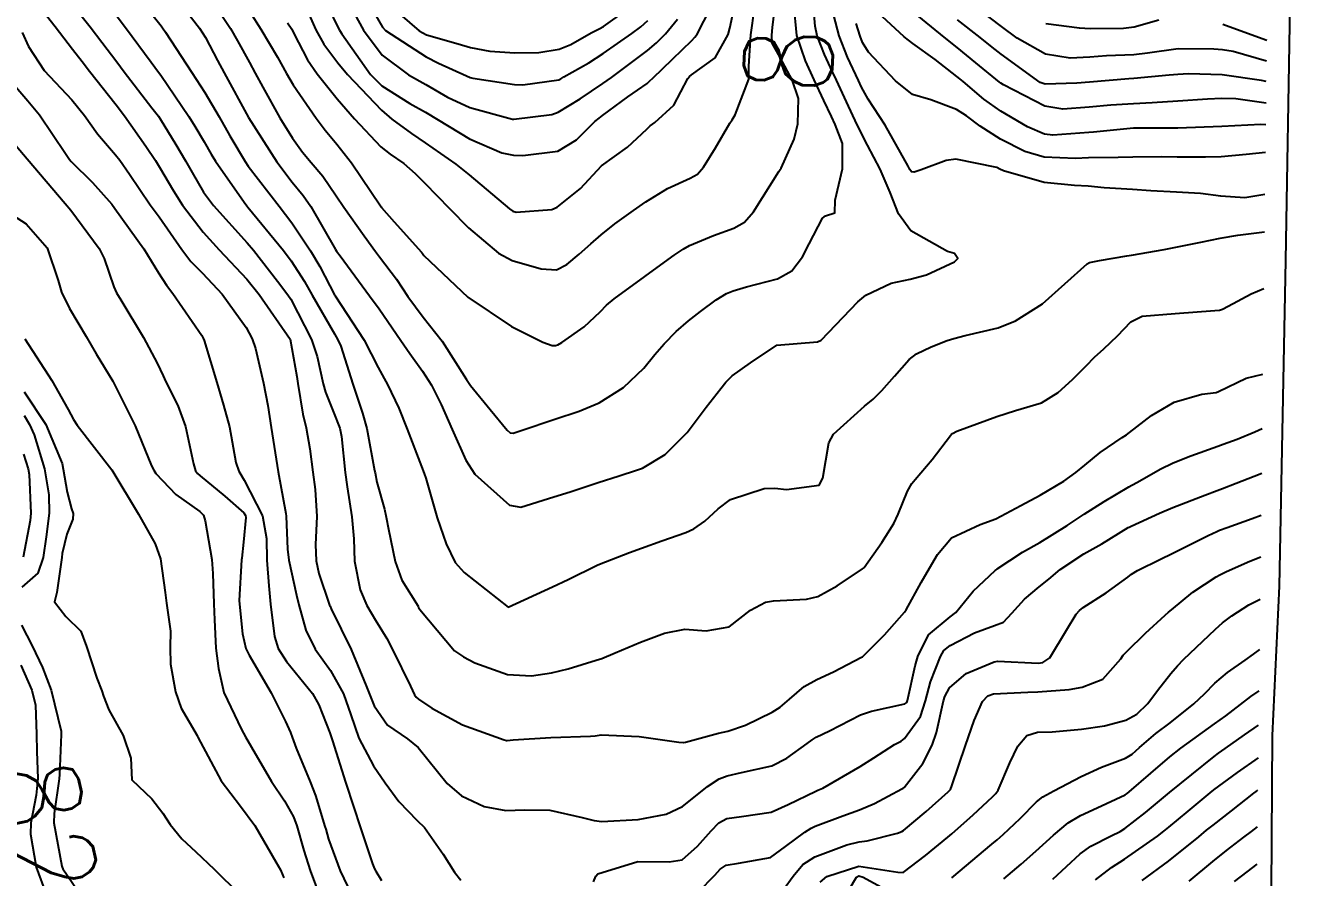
# Model space of a CAD drawing. Header units: metres. Extents: x 307586 to 320046, y 7427249 to 7434250.
# Drawn here: x 319589.6 to 319647.5, y 7427714 to 7427752.5 of the extents above; entities that cross this region are included whole.
import ezdxf
from ezdxf.enums import TextEntityAlignment as Align

# ---------------------------------------------------------------- set-up
doc = ezdxf.new("R2010")
doc.units = ezdxf.units.M
doc.header["$MEASUREMENT"] = 0
for name, color, linetype in [('Area', 45, 'Continuous'), ('Cotas', 45, 'Continuous'), ('Curvas de Nivel 1m', 11, 'Continuous'), ('Curvas de Nivel 5m', 15, 'Continuous')]:
    doc.layers.add(name, color=color, linetype=linetype)
doc.styles.add('Style-STANDARD', font='STANDARD.shx')

msp = doc.modelspace()

# ---------------------------------------------------------------- linework, layer by layer
at = {"layer": 'Area'}
msp.add_polyline3d([(319635.603, 7427832.135, 839.299), (319638.872, 7427824.052, 835.539), (319640.735, 7427819.207, 839.189), (319641.623, 7427817.268, 833.539), (319643.182, 7427814.476, 835.639), (319643.82, 7427812.78, 838.349), (319645.76, 7427807.233, 840.949), (319646.904, 7427804.925, 838.229), (319647.034, 7427801.885, 834.376), (319647.529, 7427798.389, 836.446), (319647.381, 7427794.028, 842.454), (319647.167, 7427789.143, 842.454), (319646.832, 7427784.463, 843.513), (319646.692, 7427782.812, 844.595), (319646.983, 7427777.854, 845.465), (319646.52, 7427771.998, 842.594), (319646.839, 7427764.172, 843.585), (319646.683, 7427761.267, 837.634), (319646.733, 7427753.46, 831.155), (319646.542, 7427741.915, 834.274), (319646.251, 7427727.187, 837.014), (319645.942, 7427720.443, 843.034), (319645.832, 7427704.07, 835.854)], dxfattribs=at)
at = {"layer": 'Curvas de Nivel 1m', "flags": 128}
for points, elevation in [([(319594.159, 7427754.446), (319595.694, 7427752.515), (319595.753, 7427752.429), (319595.891, 7427752.228), (319597.08, 7427750.416), (319597.659, 7427749.504), (319598.309, 7427748.4), (319598.797, 7427747.551), (319599.488, 7427746.381), (319599.621, 7427746.182), (319601.03, 7427744.366), (319601.592, 7427743.613), (319602.446, 7427742.347), (319602.866, 7427741.641), (319603.543, 7427740.33), (319603.553, 7427740.315), (319604.872, 7427738.317), (319605.511, 7427737.074), (319605.77, 7427736.571), (319605.928, 7427736.304), (319606.436, 7427735.239), (319606.818, 7427734.29), (319607.458, 7427732.599), (319607.584, 7427732.279), (319607.659, 7427732.07), (319608.168, 7427730.273), (319608.584, 7427729.099), (319608.993, 7427728.264), (319609.398, 7427727.812), (319611.383, 7427726.24), (319613.392, 7427727.156), (319614.104, 7427727.495), (319615.402, 7427728.142), (319615.511, 7427728.188), (319616.871, 7427728.709), (319617.414, 7427728.913), (319618.328, 7427729.242), (319619.425, 7427729.614), (319619.787, 7427729.779), (319620.272, 7427730.132), (319620.878, 7427730.686), (319621.443, 7427731.114), (319622.955, 7427731.604), (319623.448, 7427731.615), (319623.972, 7427731.56), (319625.45, 7427731.755), (319625.617, 7427732.068), (319625.88, 7427733.661), (319626.09, 7427734.061), (319627.496, 7427735.323), (319627.893, 7427735.642), (319628.286, 7427736.032), (319628.853, 7427736.686), (319629.524, 7427737.436), (319629.85, 7427737.695), (319630.522, 7427738.01), (319631.242, 7427738.297), (319631.537, 7427738.39), (319632.058, 7427738.513), (319633.542, 7427738.869), (319634.324, 7427739.184), (319635.553, 7427739.95), (319637.571, 7427741.753), (319637.677, 7427741.814), (319638.131, 7427741.914), (319639.358, 7427742.12), (319639.577, 7427742.158), (319641.058, 7427742.408), (319641.582, 7427742.51), (319642.704, 7427742.745), (319643.589, 7427742.919), (319644.38, 7427743.053), (319645.593, 7427743.2)], 813), ([(319589.715, 7427753.996), (319590.895, 7427752.488), (319591.683, 7427751.468), (319592.111, 7427750.907), (319592.452, 7427750.468), (319593.65, 7427748.948), (319594.026, 7427748.446), (319594.991, 7427747.074), (319595.43, 7427746.432), (319595.62, 7427746.133), (319596.243, 7427745.054), (319596.647, 7427744.414), (319597.585, 7427743.198), (319598.313, 7427742.393), (319599.56, 7427741.066), (319600.117, 7427740.374), (319601.523, 7427738.36), (319601.824, 7427736.673), (319601.871, 7427736.354), (319602.102, 7427734.964), (319602.241, 7427734.349), (319602.413, 7427733.401), (319602.551, 7427732.344), (319602.658, 7427731.555), (319602.737, 7427730.34), (319602.677, 7427729.078), (319602.696, 7427728.341), (319602.821, 7427727.763), (319603.308, 7427726.331), (319603.329, 7427726.278), (319603.381, 7427726.165), (319604.284, 7427724.321), (319604.966, 7427722.686), (319605.112, 7427722.312), (319605.328, 7427721.78), (319605.926, 7427720.908), (319606.829, 7427720.287), (319607.307, 7427719.891), (319608.619, 7427718.267), (319609.277, 7427717.715), (319610.3, 7427717.222), (319611.271, 7427717.046), (319612.129, 7427717.084), (319613.271, 7427717.056), (319614.724, 7427716.739), (319615.267, 7427716.594), (319615.627, 7427716.545), (319617.268, 7427716.636), (319618.529, 7427716.888), (319619.274, 7427717.231), (319619.783, 7427717.63), (319620.4, 7427718.129), (319620.933, 7427718.479), (319621.29, 7427718.619), (319621.943, 7427718.76), (319623.303, 7427719.072), (319623.981, 7427719.408), (319624.905, 7427720.074), (319625.139, 7427720.247), (319625.316, 7427720.36), (319625.913, 7427720.655), (319627.326, 7427721.368), (319627.819, 7427721.544), (319629.331, 7427721.863), (319629.415, 7427721.936), (319629.44, 7427722.019), (319629.789, 7427723.583), (319629.906, 7427724.015), (319630.389, 7427724.993), (319631.381, 7427725.806), (319631.626, 7427725.996), (319632.416, 7427726.966), (319633.412, 7427727.894), (319633.453, 7427727.929), (319633.502, 7427727.969), (319634.652, 7427728.727), (319635.425, 7427729.16), (319636.673, 7427729.931), (319637.438, 7427730.444), (319638.346, 7427731.009), (319639.451, 7427731.685), (319639.589, 7427731.762), (319639.852, 7427731.896), (319640.875, 7427732.473), (319641.466, 7427732.758), (319642.261, 7427733.078), (319643.478, 7427733.515), (319643.724, 7427733.603), (319644.351, 7427733.841), (319645.149, 7427734.171), (319645.483, 7427734.31)], 816), ([(319596.446, 7427753.689), (319597.42, 7427752.413), (319597.689, 7427751.986), (319598.234, 7427750.957), (319598.534, 7427750.397), (319599.643, 7427748.38), (319600.917, 7427746.367), (319601.614, 7427745.452), (319602.111, 7427744.856), (319602.457, 7427744.347), (319603.574, 7427742.409), (319603.624, 7427742.329), (319603.781, 7427742.118), (319605.118, 7427740.314), (319605.544, 7427739.719), (319606.533, 7427738.295), (319606.933, 7427737.705), (319607.509, 7427736.906), (319607.92, 7427736.276), (319608.357, 7427735.408), (319608.846, 7427734.266), (319609.462, 7427732.88), (319609.876, 7427732.256), (319611.439, 7427730.855), (319611.959, 7427730.754), (319613.443, 7427731.226), (319614.187, 7427731.461), (319615.45, 7427731.869), (319616.402, 7427732.176), (319617.194, 7427732.427), (319617.458, 7427732.528), (319618.48, 7427733.138), (319619.483, 7427734.14), (319620.346, 7427735.28), (319621.002, 7427736.125), (319621.222, 7427736.408), (319621.512, 7427736.703), (319622.348, 7427737.28), (319623.533, 7427738.09), (319625.37, 7427738.237), (319625.535, 7427738.312), (319627.203, 7427740.045), (319627.556, 7427740.346), (319628.699, 7427740.891), (319629.563, 7427741.074), (319630.31, 7427741.268), (319631.571, 7427741.853), (319631.728, 7427741.998), (319631.576, 7427742.221), (319631.256, 7427742.325), (319629.591, 7427743.255), (319629.042, 7427744.026), (319628.657, 7427744.985), (319628.201, 7427746.034), (319627.639, 7427747.117), (319627.172, 7427748.047), (319626.689, 7427749.08), (319626.229, 7427750.062), (319626.053, 7427750.441), (319625.684, 7427751.222), (319625.353, 7427752.073), (319625.263, 7427752.511), (319625.136, 7427754.076)], 812), ([(319597.718, 7427754.067), (319598.822, 7427752.393), (319599.141, 7427751.842), (319599.678, 7427750.857), (319599.94, 7427750.377), (319600.291, 7427749.746), (319601.063, 7427748.366), (319601.634, 7427747.442), (319602.085, 7427746.81), (319602.48, 7427746.347), (319603, 7427745.723), (319603.608, 7427744.836), (319603.945, 7427744.327), (319604.87, 7427743.03), (319605.383, 7427742.312), (319605.571, 7427742.07), (319606.335, 7427741.072), (319606.849, 7427740.291), (319607.539, 7427739.351), (319608.394, 7427738.271), (319609.506, 7427736.525), (319609.682, 7427736.258), (319610.568, 7427735.173), (319611.339, 7427734.241), (319611.481, 7427734.119), (319611.613, 7427734.106), (319611.978, 7427734.233), (319613.488, 7427734.743), (319614.59, 7427735.101), (319615.496, 7427735.474), (319616.602, 7427736.174), (319617.512, 7427737.04), (319618.016, 7427737.656), (319618.432, 7427738.151), (319618.989, 7427738.695), (319619.543, 7427739.177), (319620.076, 7427739.606), (319620.788, 7427740.128), (319621.259, 7427740.419), (319621.557, 7427740.544), (319622.164, 7427740.716), (319623.563, 7427741.076), (319624.206, 7427741.444), (319624.689, 7427742.079), (319624.997, 7427742.661), (319625.599, 7427743.822), (319625.733, 7427743.936), (319626.155, 7427744.062), (319626.18, 7427744.632), (319626.505, 7427746.057), (319626.501, 7427747.197), (319626.17, 7427748.062), (319626.007, 7427748.415), (319625.664, 7427749.147), (319625.23, 7427750.074), (319624.825, 7427750.935), (319624.446, 7427752.082), (319624.302, 7427753.496)], 811), ([(319601.855, 7427754.224), (319602.683, 7427752.345), (319603.043, 7427751.696), (319603.678, 7427750.846), (319604.113, 7427750.326), (319605.649, 7427748.712), (319606.123, 7427748.303), (319607.006, 7427747.658), (319607.632, 7427747.237), (319609.011, 7427746.266), (319609.618, 7427745.776), (319611.448, 7427744.242), (319611.601, 7427744.134), (319611.738, 7427744.1), (319613.356, 7427744.214), (319613.604, 7427744.319), (319614.648, 7427745.164), (319615.601, 7427746.19), (319616.776, 7427747.033), (319617.648, 7427747.847), (319617.806, 7427748.003), (319618.018, 7427748.156), (319618.869, 7427748.94), (319619.515, 7427750.142), (319619.582, 7427750.233), (319619.675, 7427750.3), (319620.743, 7427751.069), (319621.331, 7427752.124), (319621.411, 7427752.409), (319621.719, 7427753.888)], 808), ([(319602.772, 7427754.344), (319603.694, 7427752.429), (319603.75, 7427752.329), (319603.856, 7427752.163), (319605.159, 7427750.315), (319605.665, 7427749.81), (319606.932, 7427749.012), (319607.648, 7427748.62), (319608.212, 7427748.274), (319609.634, 7427747.415), (319611.097, 7427746.776), (319611.627, 7427746.671), (319612.048, 7427746.654), (319613.629, 7427746.859), (319614.473, 7427747.363), (319615.308, 7427748.193), (319615.498, 7427748.348), (319615.656, 7427748.461), (319616.795, 7427749.304), (319617.671, 7427749.919), (319617.798, 7427750.032), (319617.922, 7427750.158), (319618.818, 7427751.013), (319619.69, 7427751.857), (319619.83, 7427752), (319619.927, 7427752.138), (319620.527, 7427753.316)], 807), ([(319603.775, 7427754.276), (319604.836, 7427752.319), (319605.682, 7427751.199), (319606.879, 7427750.298), (319607.667, 7427749.861), (319608.637, 7427749.296), (319609.651, 7427748.825), (319611.585, 7427748.299), (319611.644, 7427748.296), (319613.356, 7427748.506), (319613.649, 7427748.611), (319614.64, 7427749.224), (319615.67, 7427749.916), (319616.051, 7427750.184), (319617.685, 7427751.403), (319618.094, 7427751.751), (319618.503, 7427752.152), (319619.039, 7427752.814)], 806), ([(319645.613, 7427744.9), (319644.705, 7427744.746), (319643.613, 7427744.82), (319642.69, 7427744.94), (319641.614, 7427745.003), (319640.454, 7427745.053), (319639.615, 7427745.113), (319638.333, 7427745.196), (319637.616, 7427745.27), (319636.992, 7427745.305), (319635.618, 7427745.433), (319633.781, 7427745.968), (319633.624, 7427746.047), (319633.48, 7427746.117), (319631.63, 7427746.486), (319631.2, 7427746.433), (319630.06, 7427746.016), (319629.739, 7427745.902), (319629.622, 7427745.919), (319629.55, 7427746.021), (319629.473, 7427746.173), (319628.43, 7427748.032), (319627.665, 7427749.205), (319627.367, 7427749.742), (319627.223, 7427750.047), (319626.732, 7427751.103), (319626.361, 7427752.06), (319625.866, 7427753.923)], 813), ([(319645.683, 7427750.92), (319644.18, 7427751.353), (319643.689, 7427751.439), (319643.303, 7427751.47), (319641.689, 7427751.472), (319640.297, 7427751.284), (319639.686, 7427751.21), (319638.44, 7427751.157), (319637.685, 7427751.107), (319636.8, 7427751.05), (319635.686, 7427751.238), (319634.409, 7427751.963), (319633.701, 7427752.49), (319631.764, 7427753.958)], 818), ([(319601.399, 7427752.661), (319601.594, 7427752.361), (319601.691, 7427752.171), (319602.311, 7427750.982), (319602.748, 7427750.344), (319603.656, 7427749.224), (319604.435, 7427748.322), (319605.63, 7427747.056), (319606.043, 7427746.72), (319606.672, 7427746.294), (319607.183, 7427745.851), (319607.614, 7427745.404), (319608.728, 7427744.269), (319609.59, 7427743.39), (319610.939, 7427742.246), (319611.57, 7427741.913), (319612.878, 7427741.532), (319613.566, 7427741.492), (319614.044, 7427741.729), (319614.597, 7427742.2), (319615.118, 7427742.657), (319615.586, 7427743.072), (319616.211, 7427743.563), (319617.054, 7427744.168), (319617.607, 7427744.56), (319618.596, 7427745.167), (319619.618, 7427745.639), (319619.94, 7427745.816), (319620.218, 7427746.134), (319620.754, 7427747.011), (319621.413, 7427748.122), (319621.51, 7427748.266), (319621.657, 7427748.502), (319622.265, 7427750.111), (319622.269, 7427750.701), (319622.359, 7427752.11), (319622.53, 7427753.288)], 809), ([(319605.714, 7427753.731), (319607.362, 7427752.293), (319607.691, 7427752.118), (319609.123, 7427751.704), (319609.686, 7427751.546), (319610.558, 7427751.378), (319611.684, 7427751.303), (319612.772, 7427751.312), (319613.685, 7427751.458), (319614.213, 7427751.68), (319615.14, 7427752.196), (319615.504, 7427752.383), (319615.697, 7427752.488), (319616.691, 7427753.192)], 804), ([(319593.7, 7427752.939), (319594.078, 7427752.446), (319595.236, 7427750.876), (319595.566, 7427750.431), (319595.671, 7427750.284), (319596.944, 7427748.417), (319597.214, 7427747.99), (319597.632, 7427747.269), (319597.946, 7427746.717), (319598.151, 7427746.395), (319599.441, 7427744.545), (319599.562, 7427744.38), (319599.602, 7427744.326), (319601.225, 7427742.363), (319601.568, 7427741.899), (319602.168, 7427740.959), (319602.516, 7427740.346), (319603.527, 7427738.598), (319603.68, 7427738.328), (319603.809, 7427738.038), (319604.363, 7427736.321), (319604.802, 7427735.005), (319604.998, 7427734.315), (319605.342, 7427732.424), (319605.364, 7427732.311), (319605.449, 7427731.898), (319605.797, 7427730.665), (319605.866, 7427730.304), (319605.964, 7427729.762), (319606.278, 7427728.297), (319606.568, 7427727.466), (319607.309, 7427726.281), (319607.333, 7427726.231), (319607.381, 7427726.13), (319608.955, 7427724.264), (319609.359, 7427723.991), (319609.879, 7427723.731), (319611.347, 7427723.194), (319612.434, 7427723.136), (319613.349, 7427723.267), (319614.102, 7427723.452), (319615.358, 7427723.838), (319615.619, 7427723.926), (319616.221, 7427724.177), (319617.368, 7427724.661), (319618.457, 7427725.064), (319619.374, 7427725.245), (319620.34, 7427725.163), (319621.375, 7427725.349), (319622.351, 7427726.105), (319623.024, 7427726.46), (319623.39, 7427726.53), (319624.87, 7427726.596), (319625.393, 7427726.722), (319626.256, 7427727.201), (319627.412, 7427727.969), (319627.45, 7427728.002), (319627.48, 7427728.039), (319628.29, 7427729.165), (319628.826, 7427730.026), (319629.018, 7427730.443), (319629.448, 7427731.48), (319629.643, 7427731.826), (319629.796, 7427732.017), (319630.567, 7427732.909), (319631.384, 7427734.001), (319631.429, 7427734.055), (319631.484, 7427734.097), (319631.681, 7427734.193), (319633.492, 7427734.865), (319634.33, 7427735.126), (319635.498, 7427735.481), (319636.262, 7427735.939), (319636.906, 7427736.535), (319637.521, 7427737.154), (319637.909, 7427737.534), (319638.331, 7427737.912), (319638.944, 7427738.501), (319639.545, 7427739.134), (319640.054, 7427739.389), (319641.549, 7427739.517), (319643.345, 7427739.647), (319643.551, 7427739.668), (319643.691, 7427739.709), (319643.952, 7427739.846), (319644.994, 7427740.4), (319645.563, 7427740.64)], 814), ([(319645.663, 7427749.03), (319644.29, 7427749.221), (319643.667, 7427749.239), (319643.013, 7427749.206), (319641.665, 7427749.119), (319640.513, 7427749.043), (319639.664, 7427748.999), (319638.641, 7427748.932), (319637.662, 7427748.848), (319636.473, 7427748.75), (319635.662, 7427748.881), (319633.793, 7427749.847), (319633.672, 7427749.92), (319633.643, 7427749.94), (319633.606, 7427749.971), (319632.536, 7427750.842), (319631.688, 7427751.532), (319631.1, 7427752.006), (319629.71, 7427753.134)], 816), ([(319645.673, 7427750), (319645.453, 7427750.054), (319643.677, 7427750.303), (319642.149, 7427750.345), (319641.677, 7427750.326), (319641.273, 7427750.288), (319639.675, 7427750.14), (319639.456, 7427750.122), (319637.673, 7427749.977), (319637.109, 7427749.928), (319635.672, 7427749.876), (319635.447, 7427749.952), (319633.686, 7427751.235), (319633.268, 7427751.556), (319632.734, 7427751.984), (319631.705, 7427752.787)], 817), ([(319640.813, 7427752.782), (319639.701, 7427752.464), (319639.213, 7427752.392), (319637.7, 7427752.388), (319637.221, 7427752.406), (319635.703, 7427752.612)], 819), ([(319589.396, 7427752.21), (319589.684, 7427751.586), (319590.4, 7427750.493), (319591.653, 7427749.172), (319592.22, 7427748.471), (319592.814, 7427747.641), (319593.625, 7427746.692), (319593.816, 7427746.448), (319594.252, 7427745.808), (319595.196, 7427744.434), (319595.595, 7427743.884), (319596.625, 7427742.414), (319597.032, 7427741.872), (319597.562, 7427741.336), (319598.453, 7427740.391), (319599.53, 7427738.884), (319599.803, 7427738.377), (319599.96, 7427737.934), (319600.325, 7427736.372), (319600.512, 7427735.35), (319600.664, 7427734.368), (319600.892, 7427732.935), (319600.983, 7427732.365), (319601.328, 7427730.467), (319601.345, 7427730.361), (319601.41, 7427728.86), (319601.466, 7427728.359), (319601.811, 7427726.778), (319601.914, 7427726.352), (319602.225, 7427725.201), (319602.662, 7427724.341), (319603.349, 7427723.381), (319603.938, 7427722.324), (319604.269, 7427721.376), (319604.626, 7427720.317), (319605.294, 7427719.061), (319605.825, 7427718.302), (319606.443, 7427717.461), (319607.266, 7427716.6), (319607.595, 7427716.277), (319608.438, 7427715.081), (319608.963, 7427714.263), (319609.237, 7427713.898)], 817), ([(319645.633, 7427746.8), (319644.766, 7427746.709), (319643.634, 7427746.602), (319642.919, 7427746.575), (319641.634, 7427746.589), (319640.926, 7427746.595), (319639.633, 7427746.581), (319638.972, 7427746.568), (319637.632, 7427746.545), (319637.044, 7427746.517), (319635.632, 7427746.581), (319634.751, 7427746.844), (319633.644, 7427747.403), (319632.725, 7427747.984), (319632.109, 7427748.444), (319631.66, 7427748.74), (319630.506, 7427749.17), (319629.667, 7427749.416), (319628.907, 7427750.028), (319627.686, 7427751.329), (319627.414, 7427751.768), (319627.305, 7427752.046), (319627.122, 7427752.629)], 814), ([(319645.693, 7427751.86), (319645.653, 7427751.871), (319643.704, 7427752.576)], 819), ([(319588.472, 7427750.518), (319589.652, 7427749.127), (319590.192, 7427748.495), (319591.361, 7427746.747), (319591.537, 7427746.481), (319591.622, 7427746.381), (319592.583, 7427745.436), (319593.459, 7427744.452), (319593.6, 7427744.265), (319594.906, 7427742.437), (319595.562, 7427741.351), (319595.927, 7427740.795), (319596.218, 7427740.42), (319597.525, 7427738.516), (319597.587, 7427738.399), (319597.63, 7427738.291), (319598.208, 7427736.393), (319598.513, 7427735.369), (319598.774, 7427734.387), (319599.063, 7427732.78), (319599.201, 7427732.383), (319599.449, 7427731.988), (319600.268, 7427730.372), (319600.446, 7427729.341), (319600.463, 7427728.369), (319600.556, 7427727.204), (319600.63, 7427726.368), (319600.818, 7427724.916), (319600.986, 7427724.364), (319601.354, 7427723.79), (319602.527, 7427722.342), (319602.821, 7427721.83), (319603.315, 7427720.552), (319603.396, 7427720.329), (319603.44, 7427720.2), (319604.033, 7427718.322), (319604.4, 7427717.191), (319604.69, 7427716.316), (319605.246, 7427714.644), (319605.341, 7427714.406), (319605.394, 7427714.308), (319605.662, 7427713.878)], 818), ([(319588.713, 7427747.594), (319589.623, 7427746.5), (319591.351, 7427744.483), (319591.599, 7427744.189), (319592.889, 7427742.46), (319593.114, 7427742.002), (319593.556, 7427740.717), (319593.675, 7427740.449), (319593.861, 7427740.134), (319594.887, 7427738.436), (319595.511, 7427737.274), (319595.775, 7427736.696), (319595.905, 7427736.424), (319596.437, 7427735.361), (319596.797, 7427734.41), (319597.145, 7427732.717), (319597.235, 7427732.403), (319597.328, 7427732.278), (319597.451, 7427732.176), (319598.574, 7427731.256), (319599.434, 7427730.499), (319599.507, 7427730.379), (319599.522, 7427730.289), (319599.415, 7427729.184), (319599.334, 7427728.451), (319599.328, 7427728.381), (319599.223, 7427726.543), (319599.225, 7427726.382), (319599.37, 7427725.04), (319599.52, 7427724.378), (319599.663, 7427724.073), (319600.659, 7427722.367), (319601.32, 7427721.077), (319601.535, 7427720.576), (319601.612, 7427720.356), (319601.794, 7427719.864), (319602.424, 7427718.343), (319602.666, 7427717.728), (319603.099, 7427716.332), (319603.131, 7427716.202), (319603.257, 7427715.758), (319603.778, 7427714.325), (319604.298, 7427713.248)], 819), ([(319589.522, 7427738.371), (319590.752, 7427736.488), (319591.49, 7427735.17), (319591.725, 7427734.717), (319591.883, 7427734.474), (319593.453, 7427732.45), (319594.667, 7427730.438), (319595.413, 7427729.099), (319595.656, 7427728.426), (319595.863, 7427726.898), (319595.928, 7427726.422), (319596.111, 7427725.159), (319596.094, 7427724.419), (319596.109, 7427723.661), (319596.338, 7427722.415), (319596.593, 7427721.678), (319597.313, 7427720.432), (319597.332, 7427720.4), (319597.353, 7427720.358), (319598.409, 7427718.389), (319599.271, 7427717.237), (319599.926, 7427716.373), (319600.883, 7427714.727), (319601.081, 7427714.362), (319601.238, 7427714.012)], 821), ([(319589.498, 7427735.981), (319590.477, 7427734.49), (319591.21, 7427732.729), (319591.264, 7427732.482), (319591.442, 7427731.433), (319591.638, 7427730.68), (319591.703, 7427730.476), (319591.691, 7427730.214), (319591.419, 7427729.536), (319591.219, 7427728.669), (319591.203, 7427728.482), (319590.965, 7427726.907), (319590.864, 7427726.485), (319591.376, 7427725.822), (319592.059, 7427725.159), (319592.314, 7427724.466), (319592.777, 7427723.023), (319593.003, 7427722.455), (319593.087, 7427722.21), (319593.324, 7427721.595), (319593.975, 7427720.443), (319594.318, 7427719.42), (319594.359, 7427718.439), (319595.274, 7427717.583), (319595.772, 7427716.927), (319596.094, 7427716.418), (319596.619, 7427715.772), (319597.251, 7427715.176), (319598.089, 7427714.392), (319599.226, 7427713.269)], 822), ([(319589.487, 7427734.909), (319589.733, 7427734.498), (319589.941, 7427734.03), (319590.407, 7427732.49), (319590.616, 7427731.314), (319590.626, 7427730.488), (319590.491, 7427729.415), (319590.36, 7427728.49), (319590.115, 7427727.773), (319589.389, 7427727.147)], 823), ([(319589.463, 7427733.155), (319589.668, 7427732.498), (319589.718, 7427732.23), (319589.798, 7427730.496), (319589.769, 7427730.155), (319589.444, 7427728.5)], 824), ([(319615.238, 7427713.829), (319615.345, 7427714.084), (319615.446, 7427714.187), (319617.249, 7427714.743), (319618.672, 7427714.722), (319619.25, 7427714.823), (319619.951, 7427715.438), (319620.569, 7427716.127), (319620.907, 7427716.484), (319621.269, 7427716.686), (319621.943, 7427716.78), (319623.276, 7427716.98), (319624.05, 7427717.314), (319625.291, 7427717.927), (319625.394, 7427717.966), (319625.612, 7427718.065), (319627.303, 7427719.038), (319627.917, 7427719.424), (319628.853, 7427720.025), (319629.152, 7427720.184), (319629.316, 7427720.305), (319630.036, 7427721.303), (319630.265, 7427722.011), (319630.486, 7427722.868), (319630.93, 7427724.004), (319631.09, 7427724.278), (319631.368, 7427724.509), (319632.469, 7427725.078), (319633.377, 7427725.411), (319633.779, 7427725.566), (319634.168, 7427725.962), (319634.743, 7427726.606), (319635.401, 7427727.154), (319635.838, 7427727.512), (319636.342, 7427727.936), (319637.42, 7427728.649), (319638.238, 7427729.098), (319639.432, 7427729.834), (319639.474, 7427729.858), (319639.556, 7427729.899), (319640.839, 7427730.485), (319641.442, 7427730.743), (319642.899, 7427731.31), (319643.45, 7427731.514), (319643.692, 7427731.606), (319644.302, 7427731.842), (319645.124, 7427732.167), (319645.463, 7427732.29)], 817), ([(319619.996, 7427713.368), (319620.73, 7427714.125), (319620.974, 7427714.394), (319621.248, 7427714.584), (319621.806, 7427714.669), (319623.251, 7427714.931), (319623.92, 7427715.419), (319624.801, 7427716.075), (319625.091, 7427716.247), (319625.267, 7427716.334), (319626.523, 7427716.802), (319627.278, 7427717.078), (319627.958, 7427717.358), (319629.191, 7427718.021), (319629.252, 7427718.061), (319629.294, 7427718.093), (319630.141, 7427719.176), (319630.559, 7427720.008), (319630.754, 7427720.57), (319631.076, 7427722.003), (319631.131, 7427722.207), (319631.342, 7427722.597), (319632.094, 7427723.247), (319633.36, 7427723.774), (319633.531, 7427723.798), (319635.359, 7427723.711), (319635.57, 7427723.736), (319635.887, 7427723.942), (319636.641, 7427725.197), (319637.069, 7427725.925), (319637.22, 7427726.087), (319637.387, 7427726.218), (319638.425, 7427726.882), (319639.408, 7427727.6), (319639.576, 7427727.732), (319639.846, 7427727.896), (319640.89, 7427728.413), (319641.421, 7427728.673), (319643.046, 7427729.473), (319643.431, 7427729.663), (319643.558, 7427729.722), (319643.902, 7427729.845), (319645.026, 7427730.245), (319645.443, 7427730.4)], 818), ([(319623.839, 7427713.479), (319624.267, 7427714.08), (319624.71, 7427714.614), (319625.252, 7427714.951), (319626.698, 7427715.489), (319627.259, 7427715.625), (319627.62, 7427715.676), (319628.989, 7427716.023), (319629.185, 7427716.099), (319629.265, 7427716.142), (319630.288, 7427716.999), (319631.291, 7427717.895), (319631.346, 7427717.946), (319631.388, 7427717.999), (319631.456, 7427718.159), (319632.073, 7427719.989), (319632.46, 7427721.119), (319632.835, 7427721.977), (319633.078, 7427722.233), (319633.338, 7427722.322), (319634.892, 7427722.402), (319635.34, 7427722.407), (319636.759, 7427722.512), (319637.343, 7427722.617), (319638.277, 7427722.982), (319639.094, 7427723.903), (319639.203, 7427724.063), (319639.366, 7427724.235), (319640.203, 7427725.063), (319641.105, 7427725.883), (319641.256, 7427726.01), (319641.387, 7427726.122), (319642.354, 7427726.911), (319643.409, 7427727.61), (319643.565, 7427727.694), (319643.875, 7427727.845), (319644.934, 7427728.319), (319645.423, 7427728.51)], 819), ([(319589.372, 7427725.425), (319589.854, 7427724.495), (319590.324, 7427723.515), (319590.709, 7427722.486), (319591.168, 7427720.628), (319591.173, 7427720.481), (319591.092, 7427718.676), (319591.074, 7427718.482), (319590.845, 7427716.906), (319590.836, 7427716.484), (319591.196, 7427714.528), (319591.21, 7427714.48), (319591.242, 7427714.411), (319592.563, 7427712.46)], 823), ([(319631.452, 7427713.997), (319633.258, 7427715.522), (319633.502, 7427715.726), (319633.769, 7427715.965), (319634.542, 7427716.689), (319635.285, 7427717.436), (319635.57, 7427717.665), (319636.067, 7427717.938), (319637.3, 7427718.586), (319638.211, 7427719.004), (319639.308, 7427719.415), (319639.608, 7427719.599), (319639.942, 7427719.894), (319640.679, 7427720.526), (319641.324, 7427721.017), (319642.399, 7427721.864), (319642.876, 7427722.321), (319643.347, 7427722.802), (319643.914, 7427723.285), (319644.711, 7427723.837), (319645.089, 7427724.11), (319645.373, 7427724.33)], 821), ([(319589.35, 7427723.62), (319589.835, 7427722.495), (319590.008, 7427721.811), (319590.056, 7427720.493), (319590.073, 7427719.721), (319590.114, 7427718.492), (319590.03, 7427717.738), (319589.789, 7427716.495), (319589.775, 7427715.978), (319590.029, 7427714.492), (319590.496, 7427713.215)], 824), ([(319633.795, 7427713.964), (319634.587, 7427714.62), (319635.255, 7427715.208), (319636.046, 7427715.938), (319636.708, 7427716.491), (319637.276, 7427716.82), (319638.022, 7427717.173), (319639.291, 7427717.759), (319639.376, 7427717.815), (319639.476, 7427717.898), (319640.451, 7427718.738), (319641.309, 7427719.474), (319641.812, 7427719.873), (319643.324, 7427720.964), (319643.842, 7427721.33), (319644.511, 7427721.838), (319644.965, 7427722.207), (319645.343, 7427722.46)], 822), ([(319636.015, 7427713.938), (319637.255, 7427715.086), (319637.737, 7427715.436), (319638.649, 7427715.906), (319639.067, 7427716.101), (319639.268, 7427716.229), (319640.206, 7427716.964), (319641.293, 7427717.863), (319643.309, 7427719.483), (319643.517, 7427719.641), (319643.808, 7427719.845), (319644.692, 7427720.463), (319645.323, 7427720.9)], 823), ([(319637.946, 7427713.913), (319638.677, 7427714.477), (319639.252, 7427714.855), (319640.751, 7427715.885), (319641.038, 7427716.111), (319641.269, 7427716.299), (319642.134, 7427717.013), (319643.13, 7427717.852), (319643.294, 7427717.978), (319644.372, 7427718.769), (319645.313, 7427719.43)], 824), ([(319642.19, 7427713.861), (319643.252, 7427714.747), (319643.867, 7427715.233), (319644.653, 7427715.836), (319645, 7427716.1), (319645.273, 7427716.31)], 826), ([(319644.237, 7427713.84), (319644.808, 7427714.274), (319645.253, 7427714.62)], 827), ([(319626.428, 7427712.849), (319627.134, 7427714.042), (319627.243, 7427714.089), (319627.436, 7427714.038), (319629.228, 7427713.058)], 821)]:
    msp.add_lwpolyline(points, dxfattribs=dict(at, elevation=elevation))
at = {"layer": 'Curvas de Nivel 5m', "flags": 128}
for points, elevation in [([(319599.705, 7427753.156), (319600.204, 7427752.375), (319600.948, 7427751.1), (319601.361, 7427750.363), (319601.665, 7427749.855), (319602.701, 7427748.344), (319603.106, 7427747.806), (319603.631, 7427747.164), (319604.298, 7427746.323), (319605.604, 7427744.381), (319605.635, 7427744.341), (319605.662, 7427744.309), (319606.232, 7427743.662), (319607.462, 7427742.282), (319607.511, 7427742.22), (319607.571, 7427742.137), (319609.553, 7427740.26), (319611.533, 7427738.921), (319612.958, 7427738.218), (319613.375, 7427738.066), (319613.521, 7427738.061), (319613.634, 7427738.097), (319613.817, 7427738.207), (319614.819, 7427738.911), (319615.544, 7427739.59), (319615.837, 7427739.897), (319616.176, 7427740.181), (319617.563, 7427741.19), (319618.128, 7427741.594), (319618.893, 7427742.147), (319619.291, 7427742.429), (319619.58, 7427742.595), (319620.672, 7427743.044), (319621.592, 7427743.369), (319622.072, 7427743.637), (319622.475, 7427744.107), (319623.621, 7427745.928), (319623.689, 7427746.022), (319623.738, 7427746.089), (319624.326, 7427747.399), (319624.486, 7427748.082), (319624.51, 7427749.236), (319624.231, 7427750.084), (319623.683, 7427751.086), (319623.322, 7427751.728), (319623.305, 7427752.096), (319623.345, 7427752.448), (319623.53, 7427754.093)], 810), ([(319604.626, 7427754.321), (319605.695, 7427752.466), (319605.839, 7427752.309), (319607.681, 7427751.116), (319608.234, 7427750.837), (319609.501, 7427750.263), (319609.672, 7427750.184), (319609.78, 7427750.15), (319611.667, 7427749.86), (319612.042, 7427749.859), (319613.671, 7427750.082), (319613.76, 7427750.121), (319613.905, 7427750.208), (319615.025, 7427750.851), (319615.684, 7427751.262), (319616.977, 7427752.171), (319617.384, 7427752.479), (319617.702, 7427752.758)], 805), ([(319591.707, 7427753.434), (319592.472, 7427752.468), (319593.007, 7427751.781), (319593.677, 7427750.898), (319594.017, 7427750.447), (319595.273, 7427748.809), (319595.563, 7427748.431), (319595.642, 7427748.314), (319596.36, 7427747.153), (319596.795, 7427746.412), (319597.094, 7427745.884), (319597.609, 7427745.003), (319598.056, 7427744.395), (319599.578, 7427742.715), (319599.864, 7427742.377), (319600.944, 7427740.981), (319601.419, 7427740.361), (319601.55, 7427740.161), (319602.488, 7427738.346), (319602.749, 7427737.575), (319603.01, 7427736.337), (319603.118, 7427735.954), (319603.49, 7427735.048), (319603.767, 7427734.327), (319603.846, 7427733.958), (319604.012, 7427732.324), (319604.097, 7427731.673), (319604.314, 7427730.321), (319604.403, 7427729.335), (319604.431, 7427728.32), (319604.686, 7427727.021), (319604.986, 7427726.314), (319605.376, 7427725.645), (319605.896, 7427724.83), (319606.162, 7427724.298), (319606.96, 7427722.664), (319607.144, 7427722.283), (319607.223, 7427722.172), (319607.331, 7427722.084), (319607.934, 7427721.667), (319609.32, 7427720.928), (319611.202, 7427720.241), (319611.313, 7427720.213), (319611.34, 7427720.212), (319611.61, 7427720.236), (319613.314, 7427720.346), (319615.1, 7427720.407), (319615.315, 7427720.427), (319615.593, 7427720.463), (319617.315, 7427720.396), (319619.105, 7427720.142), (319619.313, 7427720.115), (319619.332, 7427720.12), (319619.403, 7427720.139), (319620.902, 7427720.54), (319621.318, 7427720.627), (319622.12, 7427720.907), (319623.327, 7427721.491), (319623.692, 7427721.723), (319624.113, 7427722.082), (319624.766, 7427722.651), (319625.347, 7427722.976), (319626.094, 7427723.317), (319627.362, 7427723.976), (319627.403, 7427723.999), (319627.453, 7427724.039), (319628.406, 7427724.996), (319629.307, 7427726.021), (319629.343, 7427726.061), (319629.384, 7427726.125), (319630.065, 7427727.352), (319630.441, 7427728.01), (319630.804, 7427728.621), (319631.427, 7427729.369), (319632.735, 7427729.98), (319633.436, 7427730.236), (319634.571, 7427730.83), (319635.446, 7427731.3), (319636.513, 7427731.934), (319637.064, 7427732.321), (319637.464, 7427732.652), (319638.155, 7427733.231), (319639.157, 7427733.903), (319639.35, 7427734.036), (319639.485, 7427734.141), (319640.482, 7427734.901), (319641.499, 7427735.51), (319642.754, 7427735.861), (319643.406, 7427735.949), (319643.505, 7427735.987), (319644.756, 7427736.595), (319645.513, 7427736.77)], 815), ([(319645.653, 7427748.05), (319645.423, 7427748.065), (319643.654, 7427747.962), (319641.665, 7427747.892), (319640.653, 7427747.89), (319639.664, 7427747.889), (319637.85, 7427747.718), (319637.65, 7427747.704), (319636.013, 7427747.579), (319635.648, 7427747.626), (319634.867, 7427747.958), (319633.66, 7427748.663), (319632.893, 7427749.209), (319631.962, 7427749.996), (319631.805, 7427750.129), (319631.675, 7427750.234), (319630.702, 7427750.99), (319629.69, 7427751.726), (319629.295, 7427752.024), (319627.715, 7427753.49)], 815), ([(319588.085, 7427744.523), (319589.589, 7427743.57), (319590.537, 7427742.49), (319591.032, 7427741.011), (319591.176, 7427740.484), (319591.542, 7427739.742), (319592.292, 7427738.468), (319592.751, 7427737.697), (319593.503, 7427736.45), (319594.517, 7427734.44), (319595.252, 7427732.636), (319595.353, 7427732.431), (319595.452, 7427732.289), (319596.36, 7427731.334), (319597.435, 7427730.567), (319597.598, 7427730.398), (319597.683, 7427730.144), (319597.978, 7427728.394), (319598.03, 7427727.761), (319598.075, 7427726.393), (319598.096, 7427725.673), (319598.166, 7427724.392), (319598.279, 7427723.46), (319598.522, 7427722.388), (319599.316, 7427720.715), (319599.509, 7427720.378), (319599.771, 7427719.91), (319600.682, 7427718.366), (319601.274, 7427717.486), (319601.677, 7427716.764), (319601.827, 7427716.352), (319602.143, 7427715.238), (319602.424, 7427714.342), (319603.148, 7427712.397)], 820), ([(319625.497, 7427713.808), (319625.799, 7427714.062), (319627.248, 7427714.529), (319629.009, 7427714.259), (319629.245, 7427714.253), (319630.254, 7427715.009), (319631.261, 7427715.837), (319631.447, 7427715.997), (319632.412, 7427716.847), (319633.288, 7427717.664), (319633.444, 7427717.815), (319633.551, 7427717.967), (319634.066, 7427719.202), (319634.438, 7427719.959), (319634.838, 7427720.434), (319635.319, 7427720.584), (319635.99, 7427720.61), (319637.321, 7427720.718), (319638.349, 7427720.883), (319639.325, 7427721.126), (319639.818, 7427721.405), (319640.32, 7427721.89), (319640.757, 7427722.471), (319641.353, 7427723.241), (319641.652, 7427723.582), (319641.934, 7427723.871), (319643.377, 7427725.25), (319643.696, 7427725.531), (319644.106, 7427725.843), (319644.885, 7427726.341), (319645.393, 7427726.6)], 820), ([(319640.056, 7427713.888), (319641.252, 7427714.755), (319642.622, 7427715.86), (319642.969, 7427716.153), (319643.271, 7427716.391), (319644.097, 7427717.026), (319645.115, 7427717.832), (319645.217, 7427717.907), (319645.293, 7427717.96)], 825)]:
    msp.add_lwpolyline(points, dxfattribs=dict(at, elevation=elevation))

# ---------------------------------------------------------------- texts
at = {"layer": 'Cotas', "style": 'Style-STANDARD'}
for s, rotation, p in [('810', 87.62775, (319624.182, 7427754.083, 810)), ('825', 281.88701, (319590.708, 7427714.709, 825))]:
    msp.add_text(s, height=4, rotation=rotation, dxfattribs=at).set_placement(p, align=Align.MIDDLE_CENTER)

doc.saveas('drawing.dxf')
